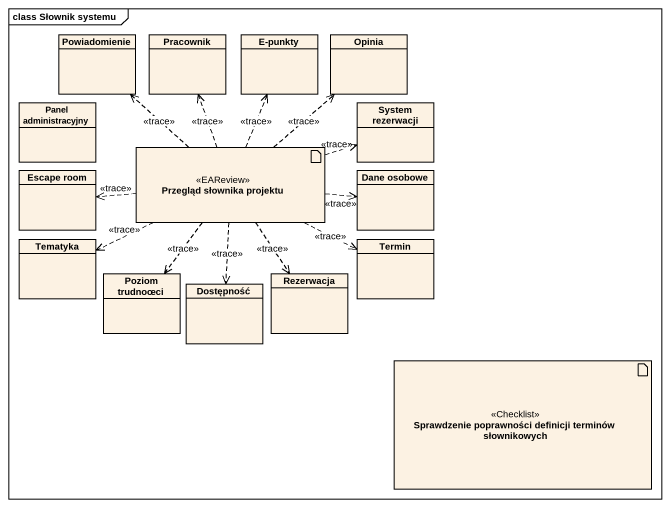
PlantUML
@startuml
mainframe class Słownik systemu
allowmixing
hide circle
hide empty members
class Powiadomienie
class Pracownik
class "E-punkty" as E_punkty
class Opinia
class "Panel administracyjny" as Panel_administracyjny
class "System rezerwacji" as System_rezerwacji
artifact "Przegląd słownika projektu" as Przegląd_słownika_projektu <<EAReview>>
class "Escape room" as Escape_room
class "Dane osobowe" as Dane_osobowe
class Tematyka
class Termin
class "Poziom trudnoœci" as Poziom_trudnoœci
class Rezerwacja
class Dostępność
artifact "Sprawdzenie poprawności definicji terminów słownikowych" as Sprawdzenie_poprawności <<Checklist>>
Przegląd_słownika_projektu .up.> Powiadomienie : <<trace>>
Przegląd_słownika_projektu .up.> Pracownik : <<trace>>
Przegląd_słownika_projektu .up.> E_punkty : <<trace>>
Przegląd_słownika_projektu .up.> Opinia : <<trace>>
Przegląd_słownika_projektu .right.> System_rezerwacji : <<trace>>
Przegląd_słownika_projektu .left.> Escape_room : <<trace>>
Przegląd_słownika_projektu .right.> Dane_osobowe : <<trace>>
Przegląd_słownika_projektu .left.> Tematyka : <<trace>>
Przegląd_słownika_projektu .right.> Termin : <<trace>>
Przegląd_słownika_projektu ..> Poziom_trudnoœci : <<trace>>
Przegląd_słownika_projektu ..> Rezerwacja : <<trace>>
Przegląd_słownika_projektu ..> Dostępność : <<trace>>
@enduml
